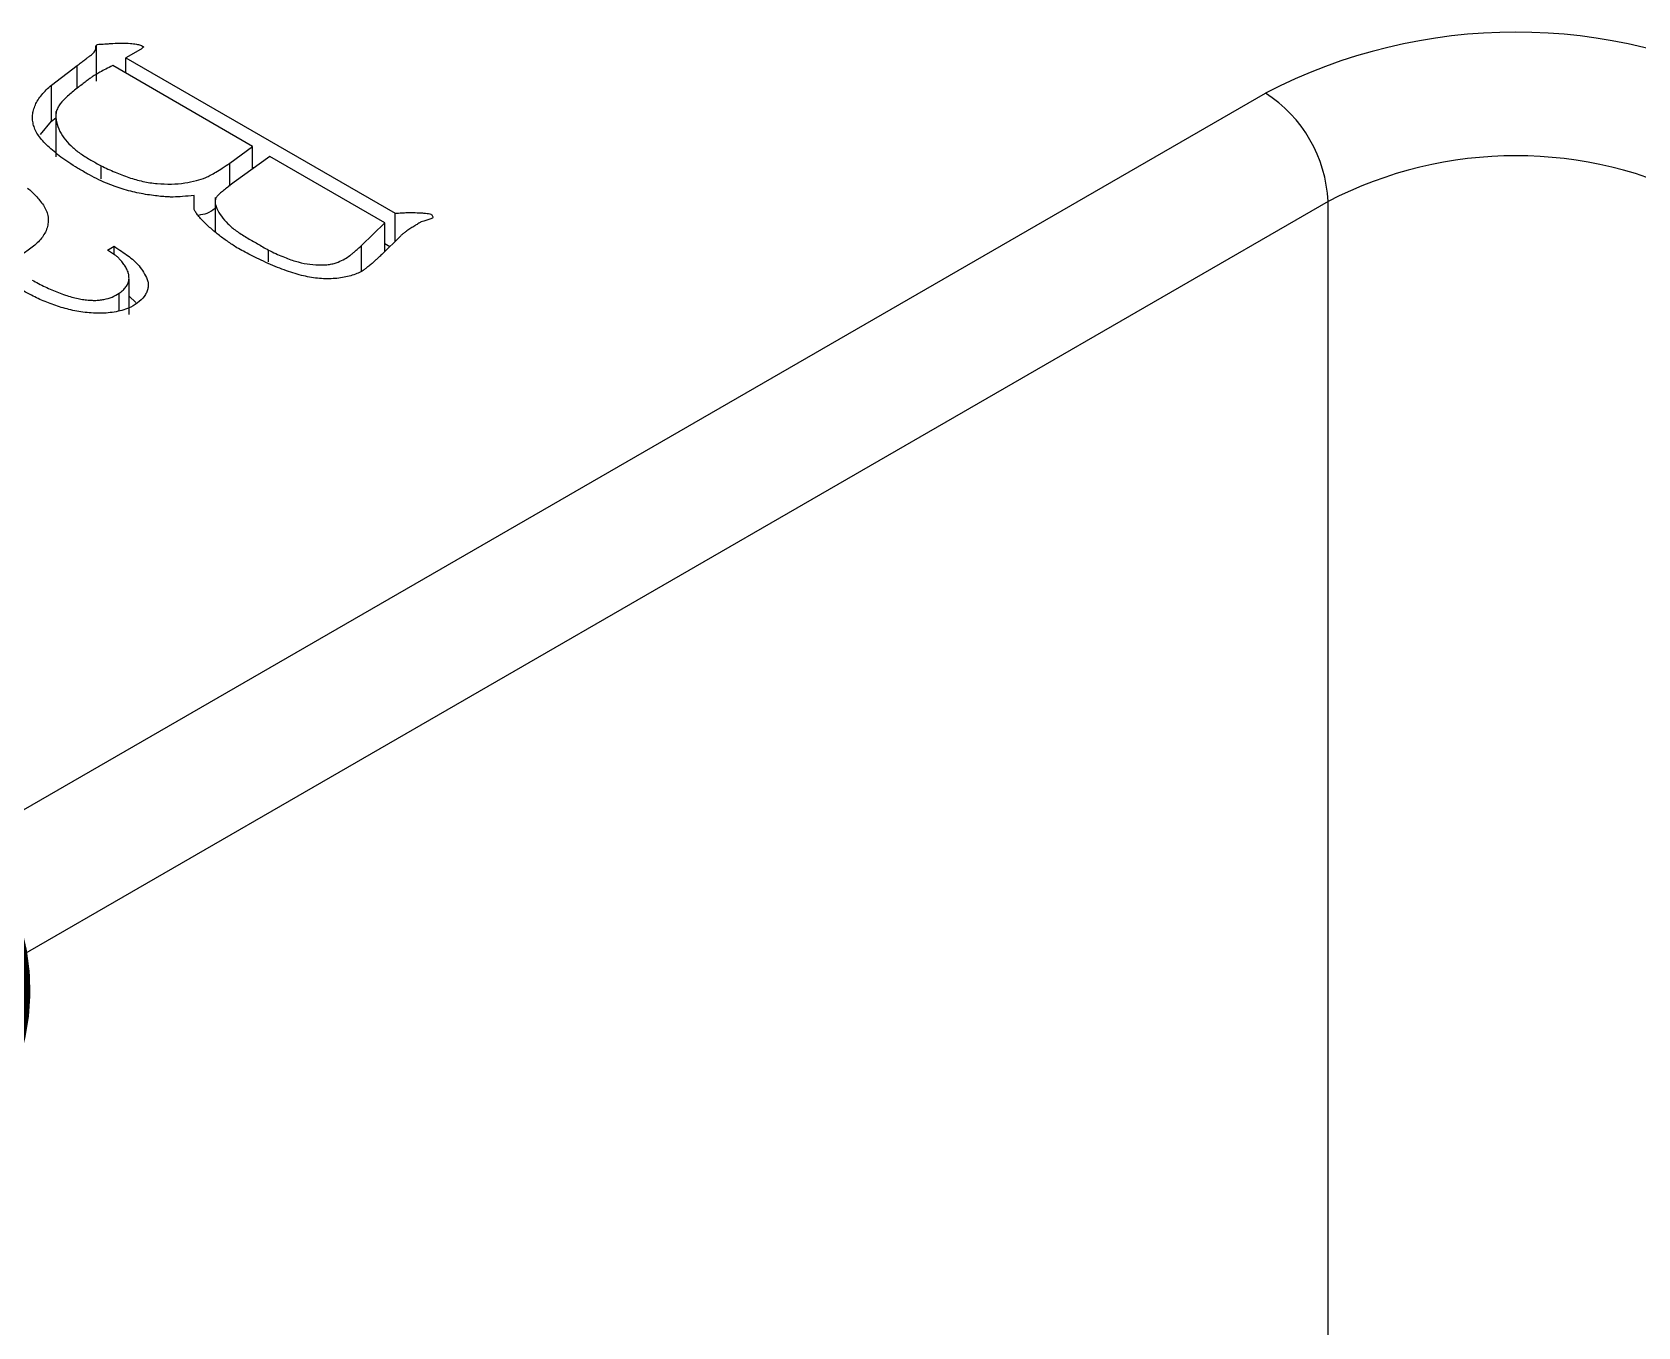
# Model space of a CAD drawing. Header units: millimetres. Extents: x 2 to 292, y 3 to 207.
# Drawn here: x 242.654 to 246.281, y 175.241 to 178.167 of the extents above; entities that cross this region are included whole.
import ezdxf

# ---------------------------------------------------------------- set-up
doc = ezdxf.new("R2010")
doc.units = ezdxf.units.MM
doc.layers.add('图框', color=7, linetype='Continuous')

# ---------------------------------------------------------------- blocks, each defined once
blk = doc.blocks.new('_DOT')
at = {"color": 0, "linetype": 'ByBlock', "lineweight": -2}
blk.add_line((-0.5, 0), (-1, 0), dxfattribs=at)
at = {"color": 0, "linetype": 'ByBlock', "const_width": 0.5}
blk.add_lwpolyline([(-0.25, 0, 1), (0.25, 0, 1)], format="xyb", close=True, dxfattribs=at)

msp = doc.modelspace()

# ---------------------------------------------------------------- linework, layer by layer
at = {"color": 7, "linetype": 'Continuous', "lineweight": 25}
for p, q in [((242.79905592, 178.05565525), (242.79905592, 178.13730919)), ((242.89900493, 178.12738091), (242.86580243, 178.10821352)), ((242.86580243, 178.10821352), (243.47383394, 177.7572044)), ((242.86580243, 178.07361398), (242.86580243, 178.10821352)), ((242.69791758, 178.04707418), (242.75546883, 178.09091337)), ((242.75546883, 178.03888158), (242.75546883, 178.09091337)), ((243.15185428, 177.90847976), (242.8358351, 178.09091375)), ((240.41913995, 175.13053502), (245.43959826, 178.02878391)), ((242.69791758, 177.96542024), (242.69791758, 178.04707418)), ((242.70743598, 177.98724326), (242.70743598, 177.88517545)), ((242.67266727, 177.93563919), (242.69791758, 177.96542024)), ((242.69791758, 177.96542024), (242.70743657, 177.97267212)), ((243.10026338, 177.87063615), (243.15185428, 177.90847976)), ((243.19101713, 177.88587153), (243.11048004, 177.82758285)), ((243.15185428, 177.85752874), (243.15185428, 177.90847976)), ((243.45067754, 177.73597276), (243.19101713, 177.88587153)), ((242.80944275, 177.83476607), (242.80944275, 177.86473896)), ((243.10026338, 177.81830292), (243.10026338, 177.87063615)), ((243.1518552, 177.86142483), (243.15484974, 177.85969612)), ((245.5810199, 177.78383475), (240.56056159, 174.88558586)), ((243.01972542, 177.76988477), (243.01972654, 177.79760313)), ((243.06718982, 177.79328309), (243.06718982, 177.71644288)), ((245.5810199, 174.68097976), (245.5810199, 177.78383475)), ((243.39789375, 177.68427022), (243.45067754, 177.73597276)), ((243.45067754, 177.67113995), (243.45067754, 177.73597276)), ((243.47383394, 177.69377541), (243.47383394, 177.7572044)), ((243.48643388, 177.70609143), (243.44369539, 177.66431686)), ((242.82408706, 177.67404731), (242.83907073, 177.68269719)), ((242.84009108, 177.66343225), (242.82408706, 177.67404731)), ((242.83907073, 177.66410905), (242.83907073, 177.68269719)), ((243.18743992, 177.64753853), (243.18743992, 177.67424477)), ((243.39789375, 177.6260866), (243.39789375, 177.68427022)), ((243.45067636, 177.68891905), (243.4621108, 177.68231809)), ((242.87267902, 177.52836721), (242.87267902, 177.61002115)), ((242.85030794, 177.5371736), (242.85030794, 177.57653972)), ((242.87267902, 177.5696664), (242.88785669, 177.55549645))]:
    msp.add_line(p, q, dxfattribs=at)
for centre, radius, start, end in [((246.00528344, 176.93701076), 1.22962121, 62.60969715, 117.39022584), ((245.27397891, 177.76986387), 0.30735868, 2.60525599, 57.39480577), ((246.00528371, 176.9650108), 0.92221063, 62.60952688, 117.39039098)]:
    msp.add_arc(centre, radius, start, end, dxfattribs=at)
for points, knots in [([(242.75546795, 178.09091388), (242.7584327, 178.0933247), (242.76402046, 178.09786843), (242.7724542, 178.10392082), (242.77935168, 178.10928159), (242.78736574, 178.114611), (242.79454147, 178.12095507), (242.79813849, 178.12841299), (242.7973421, 178.13387547), (242.79866607, 178.13652636), (242.79905685, 178.1373088)], [0, 0, 0, 0, 0.16407778955, 0.30924237227, 0.43111723073, 0.53451868097, 0.70109764803, 0.84755543144, 0.95500475044, 1, 1, 1, 1]), ([(242.79905685, 178.1373088), (242.79983759, 178.13787194), (242.8018166, 178.13929939), (242.80671068, 178.13936667), (242.81203942, 178.13944777), (242.81841729, 178.13993687), (242.82681687, 178.14036656), (242.83999901, 178.14130256), (242.85654134, 178.14231581), (242.87443011, 178.14129526), (242.8882453, 178.13976266), (242.89781185, 178.13752103), (242.90254739, 178.13547236), (242.90639862, 178.13366779), (242.90286109, 178.13062631), (242.90060862, 178.12873073), (242.89900486, 178.12738107)], [0, 0, 0, 0, 0.0291496999, 0.0738881323, 0.1082688547, 0.1607742894, 0.2284562964, 0.3128283278, 0.4822981749, 0.6298492861, 0.7452107552, 0.8246017048, 0.8718845587, 0.8972222645, 0.9268219312, 1, 1, 1, 1]), ([(242.835835, 178.09091388), (242.83053303, 178.08827581), (242.82078909, 178.08342757), (242.80790413, 178.07663697), (242.79809317, 178.07095861), (242.79030762, 178.0661817), (242.78368854, 178.06100647), (242.77543799, 178.05530637), (242.7661215, 178.0479411), (242.75152471, 178.03689012), (242.73415531, 178.02264931), (242.71935625, 178.00796782), (242.71134272, 177.99587758), (242.7080311, 177.98615698), (242.70697944, 177.97559946), (242.70943108, 177.96084261), (242.71499358, 177.94285697), (242.72814381, 177.92326196), (242.74449414, 177.90590245), (242.76467448, 177.89082864), (242.78631689, 177.87714712), (242.80179527, 177.86884222), (242.80944327, 177.86473869)], [0, 0, 0, 0, 0.0449091931, 0.0825340561, 0.1118875971, 0.1340554358, 0.1553258113, 0.1833055606, 0.2165882092, 0.2566438174, 0.3377567816, 0.4101212222, 0.444685942, 0.4811074133, 0.5197682399, 0.561772603, 0.6456138521, 0.7219030994, 0.79426754, 0.864474248, 0.9330355039, 1, 1, 1, 1]), ([(242.75648956, 177.85933251), (242.74984092, 177.86349266), (242.73690412, 177.87158742), (242.71904183, 177.88400045), (242.70348621, 177.8964393), (242.68936345, 177.90856133), (242.67757064, 177.92059358), (242.66831989, 177.93251983), (242.6610987, 177.9441825), (242.65695675, 177.95586868), (242.65461363, 177.96738582), (242.65469527, 177.97895463), (242.65672407, 177.99054634), (242.66087999, 178.00219254), (242.66690265, 178.01374391), (242.67532791, 178.02507653), (242.68542714, 178.03631127), (242.69370816, 178.0434476), (242.69791696, 178.04707462)], [0, 0, 0, 0, 0.0806944242, 0.1570137764, 0.229893112, 0.2993379956, 0.3652191968, 0.4266898611, 0.4854860426, 0.5413748219, 0.5963661738, 0.6505540471, 0.7059604936, 0.7622112178, 0.8198415926, 0.8776232284, 0.9378023481, 1, 1, 1, 1]), ([(243.01972571, 177.79760368), (243.01094752, 177.79671654), (242.99515345, 177.79512036), (242.97561029, 177.79397613), (242.96041678, 177.79403754), (242.94724201, 177.79517307), (242.93166756, 177.79684189), (242.90748563, 177.80014751), (242.87530822, 177.80647485), (242.84415552, 177.81643415), (242.81870629, 177.82631215), (242.79882016, 177.83589842), (242.77759442, 177.84686052), (242.76372739, 177.85505529), (242.75648956, 177.85933251)], [0, 0, 0, 0, 0.0896535375, 0.1613081402, 0.1972875655, 0.242192463, 0.2950551677, 0.3566893916, 0.4921330989, 0.6354627808, 0.7135457908, 0.8004099551, 0.8958249598, 1, 1, 1, 1]), ([(242.80944327, 177.86473869), (242.81991712, 177.85975216), (242.84006181, 177.85016138), (242.87144029, 177.83796793), (242.9032171, 177.82882372), (242.93578727, 177.82386961), (242.9678475, 177.82274821), (242.99794555, 177.82515639), (243.02411436, 177.83049284), (243.04375794, 177.83646157), (243.05743649, 177.84365403), (243.07000352, 177.85062681), (243.08444338, 177.85993336), (243.09467363, 177.86685477), (243.10026303, 177.87063635)], [0, 0, 0, 0, 0.1198192844, 0.2304524623, 0.3333300581, 0.4317847183, 0.5256563376, 0.6152351376, 0.6979610976, 0.7700006221, 0.809081637, 0.8608210179, 0.9239582899, 1, 1, 1, 1]), ([(242.6436011, 177.81401883), (242.64686313, 177.81136311), (242.6536416, 177.80584454), (242.66250815, 177.79662695), (242.67116494, 177.78648335), (242.67952927, 177.77559399), (242.68630619, 177.76400705), (242.69012628, 177.75192297), (242.69062692, 177.73958873), (242.68885392, 177.72717284), (242.68427165, 177.71503199), (242.67737346, 177.70354718), (242.66860076, 177.69276074), (242.65715693, 177.68313985), (242.64545483, 177.67431457), (242.63425388, 177.66639944), (242.62451163, 177.65920856), (242.61792563, 177.6549289), (242.61482561, 177.65291447)], [0, 0, 0, 0, 0.0542734553, 0.1127798616, 0.1756002219, 0.242919865, 0.3113661275, 0.3791236769, 0.4469341136, 0.5166089082, 0.5865063065, 0.6535725246, 0.7190884944, 0.7845770993, 0.8477625733, 0.9045273877, 0.9550611078, 1, 1, 1, 1]), ([(243.11047918, 177.82758345), (243.10643013, 177.82454462), (243.09881649, 177.81883056), (243.08850318, 177.81075347), (243.08002533, 177.80374844), (243.07334047, 177.79755331), (243.06822802, 177.79134939), (243.06686512, 177.78427975), (243.06761, 177.77645231), (243.07207469, 177.76494465), (243.0805971, 177.75020212), (243.09574014, 177.73336982), (243.11438813, 177.71717028), (243.13793881, 177.70261436), (243.16285005, 177.68849131), (243.17928169, 177.67897144), (243.18744085, 177.67424433)], [0, 0, 0, 0, 0.0624212281, 0.1173738322, 0.1633968844, 0.2014586979, 0.2363445579, 0.2740683712, 0.3157356849, 0.3636553231, 0.465554319, 0.5679103633, 0.6716364454, 0.7812018826, 0.8913554176, 1, 1, 1, 1]), ([(243.11626833, 177.67955222), (243.10903135, 177.68429437), (243.09446803, 177.6938372), (243.07388042, 177.70913375), (243.05410555, 177.72561079), (243.03926348, 177.74019387), (243.02906715, 177.75169163), (243.02355686, 177.75896593), (243.01991745, 177.7648522), (243.01978229, 177.76839972), (243.01972571, 177.76988469)], [0, 0, 0, 0, 0.176556232, 0.3552921949, 0.5409243262, 0.7362500363, 0.8275525034, 0.9013624623, 0.9587110575, 1, 1, 1, 1]), ([(243.02939003, 177.7532893), (243.03628713, 177.7544224), (243.05191444, 177.75698976), (243.06171542, 177.76456527), (243.06719074, 177.76879733)], [0, 0, 0, 0, 0.4413491902, 1, 1, 1, 1]), ([(243.4738336, 177.75720472), (243.47876638, 177.75758515), (243.48776324, 177.75827902), (243.50122236, 177.75901407), (243.5160824, 177.75891435), (243.52993411, 177.75843075), (243.54173325, 177.75764494), (243.54879193, 177.75677985), (243.55398579, 177.75581082), (243.55730834, 177.75359773), (243.55807039, 177.75090318), (243.55979919, 177.74778161), (243.5552385, 177.74444328), (243.54770585, 177.74227042), (243.5395807, 177.74013258), (243.53354685, 177.73805357), (243.52923877, 177.73577048), (243.52430749, 177.73291236), (243.51762564, 177.72857905), (243.50954344, 177.72329479), (243.5009973, 177.71809209), (243.49449388, 177.71311258), (243.48921668, 177.70947353), (243.48723132, 177.7070611), (243.48643352, 177.70609169)], [0, 0, 0, 0, 0.0748339164, 0.1364892363, 0.2030517795, 0.2979635673, 0.3452773026, 0.381098348, 0.4070945135, 0.4252373222, 0.4538473619, 0.4779841956, 0.505211785, 0.553515614, 0.6058012552, 0.6391808469, 0.6585279908, 0.6935263997, 0.7442711865, 0.8095411301, 0.8772211733, 0.9306639604, 0.9721378961, 1, 1, 1, 1]), ([(242.83907011, 177.68269764), (242.84469575, 177.67893369), (242.85532451, 177.67182228), (242.87069225, 177.66140746), (242.88410607, 177.65040933), (242.8959916, 177.63799597), (242.90645979, 177.6236825), (242.91293841, 177.61049043), (242.91657699, 177.59923833), (242.91601896, 177.59056689), (242.91448927, 177.58191033), (242.90823717, 177.57082588), (242.89740406, 177.55766824), (242.88364216, 177.54936719), (242.87686987, 177.54528221)], [0, 0, 0, 0, 0.0952733439, 0.18000408, 0.262044863, 0.3525437268, 0.4513113635, 0.5590289964, 0.6149754303, 0.6696027759, 0.7246613967, 0.7810709596, 0.8922640705, 1, 1, 1, 1]), ([(242.85030788, 177.57653979), (242.8533829, 177.57884993), (242.85938474, 177.58335887), (242.86611577, 177.59079384), (242.87031414, 177.59852447), (242.8729551, 177.60642563), (242.87254677, 177.6145663), (242.87144728, 177.62289782), (242.86782993, 177.63138452), (242.86275769, 177.63977792), (242.85720542, 177.64759414), (242.85112818, 177.65414592), (242.84615849, 177.65953865), (242.84192993, 177.6622523), (242.84009173, 177.66343196)], [0, 0, 0, 0, 0.0926569701, 0.1808483524, 0.2653077272, 0.3500372903, 0.4355850215, 0.5236158198, 0.6157308628, 0.7127264603, 0.8067014194, 0.8841563819, 0.949641521, 1, 1, 1, 1]), ([(243.39670166, 177.62519547), (243.39253012, 177.62326071), (243.38419503, 177.6193949), (243.37009203, 177.61478001), (243.35451781, 177.61173496), (243.33803689, 177.60956411), (243.32062814, 177.60905478), (243.30278177, 177.60985928), (243.2846135, 177.6120221), (243.2661973, 177.61580631), (243.24724514, 177.62086284), (243.22763462, 177.62730465), (243.20738249, 177.63514346), (243.18680627, 177.64401225), (243.16675573, 177.65329557), (243.14821259, 177.66246081), (243.13145977, 177.67107684), (243.12117609, 177.67681416), (243.11626833, 177.67955222)], [0, 0, 0, 0, 0.0492492672, 0.0984040965, 0.1483422752, 0.2002292291, 0.2536475594, 0.3081799464, 0.3647783089, 0.4239685616, 0.4878321884, 0.5568939697, 0.6315691761, 0.7122914126, 0.7933683995, 0.8682774919, 0.937137135, 1, 1, 1, 1]), ([(243.18744085, 177.67424433), (243.19293839, 177.67151061), (243.20341807, 177.66629944), (243.21942822, 177.65957309), (243.23403328, 177.6537114), (243.25197737, 177.6477416), (243.27393309, 177.64232443), (243.29658519, 177.64032951), (243.31362316, 177.64055762), (243.32531766, 177.64159626), (243.33593657, 177.64372031), (243.34776834, 177.64792128), (243.35970032, 177.65387738), (243.36991061, 177.66033038), (243.37680192, 177.66611082), (243.38306642, 177.67123418), (243.38998615, 177.67748424), (243.39515234, 177.68191785), (243.39789355, 177.68427035)], [0, 0, 0, 0, 0.0835884814, 0.1593405206, 0.2281045122, 0.2884712581, 0.3979204145, 0.5011690301, 0.5495940958, 0.594009171, 0.6370443452, 0.6781052061, 0.7533186833, 0.8181822572, 0.8519457253, 0.893318051, 0.9433939491, 1, 1, 1, 1]), ([(243.44369596, 177.66431661), (243.44241869, 177.66302867), (243.43959218, 177.66017855), (243.43418957, 177.65567343), (243.42853739, 177.65004799), (243.42152489, 177.64403819), (243.41455088, 177.63805484), (243.40778812, 177.63289042), (243.40235139, 177.6285191), (243.39844771, 177.62622264), (243.39670166, 177.62519547)], [0, 0, 0, 0, 0.0933219519, 0.206515729, 0.3443809981, 0.5021623567, 0.6622425314, 0.7978709917, 0.9095914681, 1, 1, 1, 1]), ([(242.87686987, 177.54528221), (242.87165165, 177.54313763), (242.86137062, 177.53891235), (242.8440011, 177.53457449), (242.8257453, 177.53200239), (242.80672721, 177.53117394), (242.78759732, 177.53182179), (242.768665, 177.53355207), (242.75029938, 177.53666263), (242.72659692, 177.54235798), (242.69854767, 177.55137156), (242.67205014, 177.56223078), (242.65151314, 177.57251547), (242.63414292, 177.58121823), (242.61573114, 177.59137861), (242.6030576, 177.59861216), (242.59643653, 177.6023912)], [0, 0, 0, 0, 0.0588737704, 0.1159942214, 0.1730572167, 0.2312820276, 0.2909673794, 0.3492438101, 0.4074873971, 0.4668098329, 0.5854385757, 0.7023754364, 0.7654368743, 0.835819471, 0.9142268526, 1, 1, 1, 1]), ([(242.65381725, 177.60642126), (242.66346084, 177.60116181), (242.68230977, 177.59088193), (242.7079463, 177.57987206), (242.72848236, 177.57255722), (242.74296959, 177.56795242), (242.75706259, 177.56462713), (242.77030588, 177.56216266), (242.78292098, 177.56094587), (242.79468469, 177.56031151), (242.80580936, 177.56092073), (242.8193447, 177.56304774), (242.8353625, 177.56768979), (242.84523183, 177.57353398), (242.85030788, 177.57653979)], [0, 0, 0, 0, 0.1734919162, 0.3390992879, 0.4167951978, 0.489223175, 0.555145656, 0.6157505296, 0.6708151695, 0.7221907547, 0.7699272567, 0.81604191, 0.9053857715, 1, 1, 1, 1])]:
    msp.add_open_spline(points, degree=3, knots=knots, dxfattribs=at)

# ---------------------------------------------------------------- block references
at = {"layer": '图框', "xscale": 1.016, "yscale": 1.016, "rotation": 308.34146545236}
msp.add_blockref('_DOT', (242.1421812, 176.00176234, -12.66998795), dxfattribs=at)

doc.saveas('drawing.dxf')
